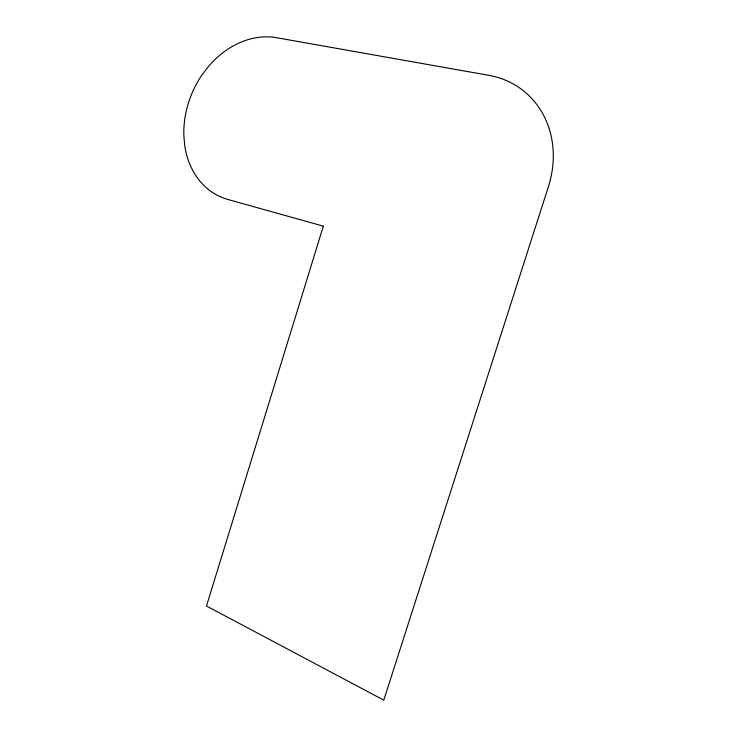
<?xml version="1.0" encoding="UTF-8"?>
<svg xmlns="http://www.w3.org/2000/svg" width="737" height="737" viewBox="0 0 737 737"><rect width="100%" height="100%" fill="white"/><g stroke="black" fill="none" stroke-linecap="round" stroke-linejoin="round"><path stroke-width="1.11" d="M323.331 226.158L206.489 606.007L383.784 700.15L548.439 186.544A96.354 85.05 -54.5 0 0 489.064 75.377L276.633 37.716A84.902 68.034 -66 0 0 207.991 67.039L201.625 75.506A84.902 68.034 -66 0 0 183.845 135.267L184.701 145.3A84.902 68.034 -66 0 0 227.908 199.469L323.331 226.158"/></g></svg>
